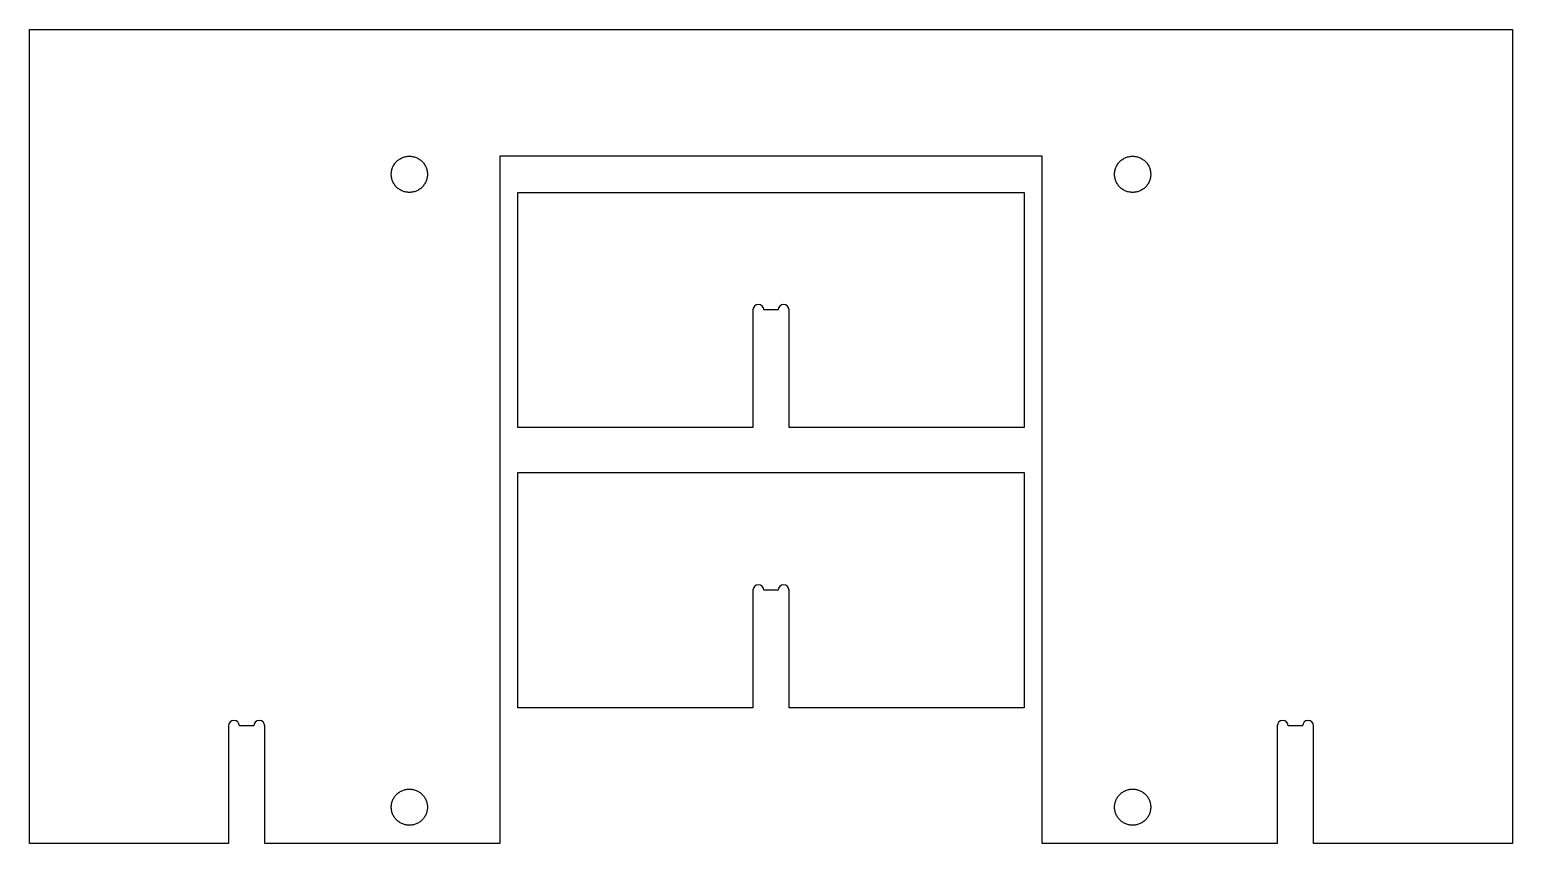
# Model space of a CAD drawing. Header units: millimetres. Extents: x -41 to 41, y -22.5 to 22.5.
import ezdxf

# ---------------------------------------------------------------- set-up
doc = ezdxf.new("R2010")
doc.units = ezdxf.units.MM
doc.layers.add('Default', color=18, linetype='Continuous', true_color=0x000000)

msp = doc.modelspace()

# ---------------------------------------------------------------- linework, layer by layer
at = {"layer": 'Default'}
for points in [[(-30, -16), (-30, -22.5), (-41, -22.5), (-41, 22.5), (41, 22.5), (41, -22.5), (30, -22.5), (30, -16)], [(28, -16), (28, -22.5), (15, -22.5), (15, 15.5), (-15, 15.5), (-15, -22.5), (-28, -22.5), (-28, -16)], [(-1, 7), (-1, 0.5), (-14, 0.5), (-14, 13.5), (14, 13.5), (14, 0.5), (1, 0.5), (1, 7)], [(0.4, 7), (-0.4, 7)], [(-1, -8.5), (-1, -15), (-14, -15), (-14, -2), (14, -2), (14, -15), (1, -15), (1, -8.5)], [(0.4, -8.5), (-0.4, -8.5)], [(-28.6, -16), (-29.4, -16)], [(29.4, -16), (28.6, -16)]]:
    msp.add_lwpolyline(points, dxfattribs=at)
for centre in [(-0.7, 7, 5.5), (0.7, 7, 5.5), (-0.7, -8.5, 5.5), (0.7, -8.5, 5.5), (-29.7, -16, 22.5), (-28.3, -16, 22.5), (28.3, -16, 22.5), (29.7, -16, 22.5)]:
    msp.add_arc(centre, 0.3, 0, 180, dxfattribs=at)
for points in [[(-19, 14.5, 22.5), (-19, 15.5, 22.5), (-20, 15.5, 22.5), (-21, 15.5, 22.5), (-21, 14.5, 22.5), (-21, 13.5, 22.5), (-20, 13.5, 22.5), (-19, 13.5, 22.5), (-19, 14.5, 22.5)], [(19, 14.5, 22.5), (19, 13.5, 22.5), (20, 13.5, 22.5), (21, 13.5, 22.5), (21, 14.5, 22.5), (21, 15.5, 22.5), (20, 15.5, 22.5), (19, 15.5, 22.5), (19, 14.5, 22.5)], [(-19, -20.5, 22.5), (-19, -19.5, 22.5), (-20, -19.5, 22.5), (-21, -19.5, 22.5), (-21, -20.5, 22.5), (-21, -21.5, 22.5), (-20, -21.5, 22.5), (-19, -21.5, 22.5), (-19, -20.5, 22.5)], [(19, -20.5, 22.5), (19, -21.5, 22.5), (20, -21.5, 22.5), (21, -21.5, 22.5), (21, -20.5, 22.5), (21, -19.5, 22.5), (20, -19.5, 22.5), (19, -19.5, 22.5), (19, -20.5, 22.5)]]:
    msp.add_rational_spline(points, [1, 0.707106781187, 1, 0.707106781187, 1, 0.707106781187, 1, 0.707106781187, 1], degree=2, knots=[0, 0, 0, 1.570796, 1.570796, 3.141593, 3.141593, 4.712389, 4.712389, 6.283185, 6.283185, 6.283185], dxfattribs=at)

doc.saveas('drawing.dxf')
